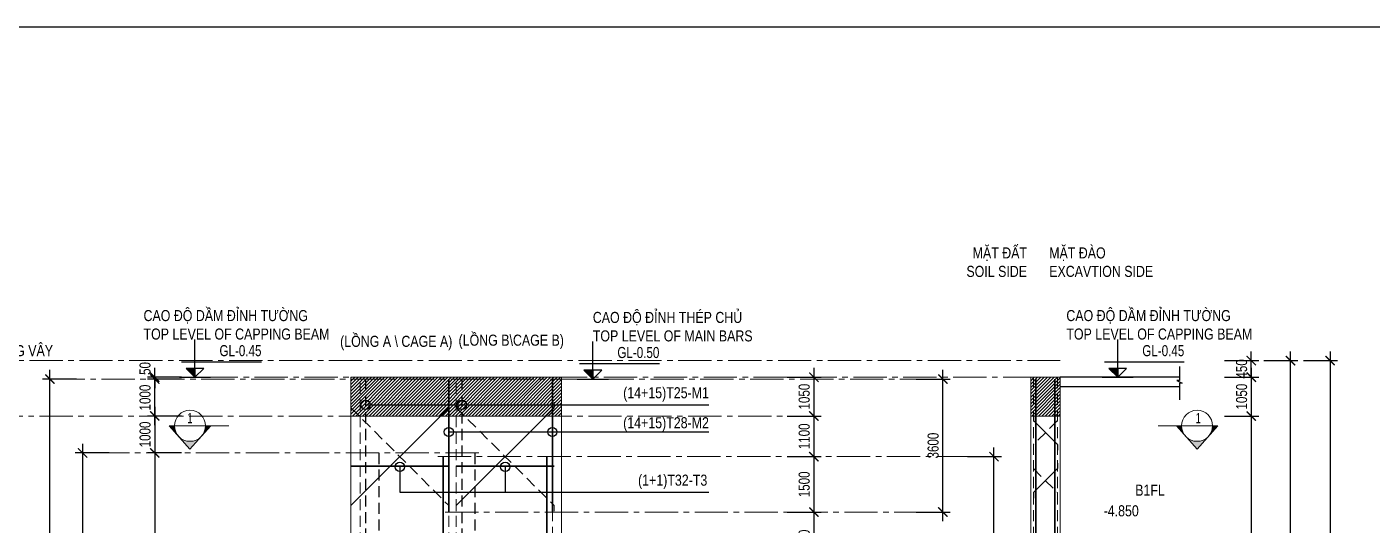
# Model space of a CAD drawing. Header units: millimetres. Extents: x 2746337 to 7547699, y -363432 to 15720.
# Drawn here: x 2764672 to 2801061, y -101607 to -88114 of the extents above; entities that cross this region are included whole.
import ezdxf
from ezdxf.enums import TextEntityAlignment as Align

# ---------------------------------------------------------------- set-up
doc = ezdxf.new("R2010")
doc.units = ezdxf.units.MM
doc.header["$LTSCALE"] = 1200
doc.header["$PDMODE"] = 3
doc.linetypes.add('CENTER2', pattern=[1.125, 0.75, -0.125, 0.125, -0.125])
doc.linetypes.add('HIDDEN', pattern=[0.375, 0.25, -0.125])
for name, color, linetype, lineweight in [('1', 9, 'Continuous', 13), ('BOUND', 3, 'Continuous', 20), ('C1CO', 4, 'Continuous', 35), ('CODE', 3, 'Continuous', 15), ('ENOTE', 2, 'Continuous', 15), ('Grid line', 160, 'CENTER2', 5), ('HIDE', 8, 'HIDDEN', 13), ('K-THUOC', 1, 'Continuous', 18), ('LEADER', 8, 'Continuous', 9), ('S-Beam - Cont', 60, 'Continuous', 25), ('T1CO', 4, 'Continuous', 20), ('T1HI', 4, 'HIDDEN', 13), ('T2CO', 4, 'Continuous', 30), ('T2HI', 4, 'HIDDEN', 13), ('TCCO', 4, 'Continuous', 35), ('TCHI', 4, 'HIDDEN', 30), ('TEXTMA', 2, 'Continuous', 13), ('TEXTVN', 2, 'Continuous', 20)]:
    doc.layers.add(name, color=color, linetype=linetype, lineweight=lineweight)
for name, color, linetype in [('CDC.02.DIM', 1, 'Continuous'), ('CDC.06.TEXT', 2, 'Continuous'), ('CDC.10.HATCH', 251, 'Continuous'), ('Q-Dim-line', 75, 'Continuous')]:
    doc.layers.add(name, color=color, linetype=linetype)
doc.styles.add('DB_Arial', font='arial.ttf', dxfattribs={"width": 0.8})
doc.styles.add('SMTEXT', font='arial.ttf', dxfattribs={"width": 0.75})
doc.styles.add('TEXTVN', font='VHELVCN.TTF', dxfattribs={"width": 0.8})
doc.dimstyles.new('BSV1-100', dxfattribs={"dimtxt": 300, "dimasz": 250, "dimexe": 200, "dimexo": 0, "dimgap": 108, "dimtad": 1, "dimdec": 0, "dimdsep": 46, "dimtxsty": 'SMTEXT', "dimblk": 'ARCHTICK', "dimcen": 100, "dimdle": 250, "dimclrd": 256, "dimclre": 256, "dimclrt": 1, "dimadec": 0, "dimazin": 0, "dimtfac": 1, "dimtdec": 0, "dimtix": 1, "dimtmove": 2, "dimatfit": 3, "dimfxl": 720, "dimfxlon": 1, "dimtolj": 1, "dimtzin": 0, "dimarcsym": 0})
doc.dimstyles.new('BSV25', dxfattribs={"dimtxt": 300, "dimasz": 250, "dimexe": 200, "dimexo": 0, "dimgap": 108, "dimtad": 1, "dimdec": 0, "dimlfac": 0.25, "dimdsep": 46, "dimtxsty": 'SMTEXT', "dimblk": 'ARCHTICK', "dimcen": 100, "dimdle": 250, "dimclrd": 256, "dimclre": 256, "dimclrt": 2, "dimadec": 0, "dimazin": 0, "dimtfac": 1, "dimtdec": 0, "dimtix": 1, "dimtmove": 2, "dimatfit": 3, "dimfxl": 800, "dimfxlon": 1, "dimtolj": 1, "dimtzin": 0, "dimarcsym": 0})

# ---------------------------------------------------------------- blocks, each defined once
blk = doc.blocks.new('SIGSEC')
at = {"layer": '1', "lineweight": 9}
h = blk.add_hatch(color=256, dxfattribs=at)
h.dxf.hatch_style = 1
h.paths.add_polyline_path([(-420, 0), (-560, 0), (-315, -278, -0.182676)])
h = blk.add_hatch(color=256, dxfattribs=at)
h.dxf.hatch_style = 1
h.paths.add_polyline_path([(560, 0), (420, 0, -0.182676), (315, -278)])
h = blk.add_hatch(color=256, dxfattribs=at)
h.dxf.hatch_style = 1
h.paths.add_polyline_path([(315, -278, -0.451416), (-315, -278), (0, -635)])
at = {"layer": '1', "lineweight": 9, "elevation": 0}
blk.add_lwpolyline([(1050, 0), (-560, 0), (0, -635), (560, 0)], dxfattribs=at)
at = {"layer": '1', "lineweight": 9}
blk.add_circle((0, 0), 420, dxfattribs=at)
at = {"layer": 'BOUND', "lineweight": 9, "style": 'TEXTVN', "width": 0.8}
blk.add_attdef('SEC', text='', height=280, dxfattribs=at).set_placement((0, 210, 0), align=Align.MIDDLE_CENTER)
blk = doc.blocks.new('tag_cd')
at = {"layer": 'CDC.10.HATCH'}
blk.add_hatch(color=256, dxfattribs=at).paths.add_polyline_path([(180, 240), (420, 0), (420, 240)])
at = {"layer": 'CDC.02.DIM'}
for points in [[(420, 240), (420, 0), (660, 240), (180, 240), (420, 0), (420, 1020)], [(60, 420), (2220, 420)], [(0, 0), (840, 0)]]:
    blk.add_lwpolyline(points, dxfattribs=at)
at = {"layer": 'CDC.06.TEXT', "ltscale": 0.5, "style": 'SMTEXT', "width": 0.75}
blk.add_attdef('CD', text='', height=300, dxfattribs=at).set_placement((2220, 570), align=Align.RIGHT)
blk = doc.blocks.new('_ArchTick')
at = {"color": 0, "linetype": 'ByBlock', "const_width": 0.15}
blk.add_lwpolyline([(-0.5, -0.5), (0.5, 0.5)], dxfattribs=at)
blk = doc.blocks.new('*D958')
at = {"layer": 'Defpoints', "color": 0, "transparency": 16777216}
for p in [(2759035, -97152), (2758473, -102002), (2793586, -102002)]:
    blk.add_point(p, dxfattribs=at)
at = {"layer": 'K-THUOC', "lineweight": -2, "transparency": 16777216}
for p, q in [((2759035, -97152), (2758273, -97152)), ((2758473, -96902), (2758473, -102252)), ((2759193, -102002), (2758273, -102002))]:
    blk.add_line(p, q, dxfattribs=at)
at = {"layer": 'K-THUOC', "lineweight": -2, "transparency": 16777216, "xscale": 250, "yscale": 250, "zscale": 250}
for p, rotation in [((2758473, -97152), 90), ((2758473, -102002), 270)]:
    blk.add_blockref('_ArchTick', p, dxfattribs=dict(at, rotation=rotation))
at = {"layer": 'K-THUOC', "color": 1, "transparency": 16777216, "insert": (2758212, -99577), "char_height": 300, "attachment_point": 5, "rotation": 90, "style": 'SMTEXT'}
blk.add_mtext('\\A1;4850', dxfattribs=at)
blk = doc.blocks.new('*D961')
at = {"layer": 'Defpoints', "color": 0, "transparency": 16777216}
for p in [(2779136, -97602), (2779136, -98652), (2785961, -98652)]:
    blk.add_point(p, dxfattribs=at)
at = {"layer": 'K-THUOC', "lineweight": -2, "transparency": 16777216}
for p, q in [((2785961, -97352), (2785961, -98902)), ((2785241, -97602), (2786161, -97602)), ((2785241, -98652), (2786161, -98652))]:
    blk.add_line(p, q, dxfattribs=at)
at = {"layer": 'K-THUOC', "lineweight": -2, "transparency": 16777216, "xscale": 250, "yscale": 250, "zscale": 250}
for p, rotation in [((2785961, -97602), 90), ((2785961, -98652), 270)]:
    blk.add_blockref('_ArchTick', p, dxfattribs=dict(at, rotation=rotation))
at = {"layer": 'K-THUOC', "color": 1, "transparency": 16777216, "insert": (2785700, -98127), "char_height": 300, "attachment_point": 5, "rotation": 90, "style": 'SMTEXT'}
blk.add_mtext('\\A1;1050', dxfattribs=at)
blk = doc.blocks.new('*D962')
at = {"layer": 'Defpoints', "color": 0, "transparency": 16777216}
for p in [(2779136, -99753), (2779136, -101253), (2785961, -101253)]:
    blk.add_point(p, dxfattribs=at)
at = {"layer": 'K-THUOC', "lineweight": -2, "transparency": 16777216}
for p, q in [((2785961, -99503), (2785961, -101503)), ((2785241, -99753), (2786161, -99753)), ((2785241, -101253), (2786161, -101253))]:
    blk.add_line(p, q, dxfattribs=at)
at = {"layer": 'K-THUOC', "lineweight": -2, "transparency": 16777216, "xscale": 250, "yscale": 250, "zscale": 250}
for p, rotation in [((2785961, -99753), 90), ((2785961, -101253), 270)]:
    blk.add_blockref('_ArchTick', p, dxfattribs=dict(at, rotation=rotation))
at = {"layer": 'K-THUOC', "color": 1, "transparency": 16777216, "insert": (2785700, -100503), "char_height": 300, "attachment_point": 5, "rotation": 90, "style": 'SMTEXT'}
blk.add_mtext('\\A1;1500', dxfattribs=at)
blk = doc.blocks.new('*D963')
at = {"layer": 'Defpoints', "color": 0, "transparency": 16777216}
for p in [(2779136, -101253), (2778336, -102903), (2785961, -102903)]:
    blk.add_point(p, dxfattribs=at)
at = {"layer": 'K-THUOC', "lineweight": -2, "transparency": 16777216}
for p, q in [((2785961, -101003), (2785961, -103153)), ((2785241, -101253), (2786161, -101253)), ((2785241, -102903), (2786161, -102903))]:
    blk.add_line(p, q, dxfattribs=at)
at = {"layer": 'K-THUOC', "lineweight": -2, "transparency": 16777216, "xscale": 250, "yscale": 250, "zscale": 250}
for p, rotation in [((2785961, -101253), 90), ((2785961, -102903), 270)]:
    blk.add_blockref('_ArchTick', p, dxfattribs=dict(at, rotation=rotation))
at = {"layer": 'K-THUOC', "color": 1, "transparency": 16777216, "insert": (2785700, -102078), "char_height": 300, "attachment_point": 5, "rotation": 90, "style": 'SMTEXT'}
blk.add_mtext('\\A1;1650', dxfattribs=at)
blk = doc.blocks.new('*D973')
at = {"layer": 'Defpoints', "color": 0, "transparency": 16777216}
for p in [(2779703, -99753), (2790833, -99753), (2779703, -108753)]:
    blk.add_point(p, dxfattribs=at)
at = {"layer": 'K-THUOC', "lineweight": -2, "transparency": 16777216}
for p, q in [((2790833, -109003), (2790833, -99503)), ((2790113, -99753), (2791033, -99753)), ((2790113, -108753), (2791033, -108753))]:
    blk.add_line(p, q, dxfattribs=at)
at = {"layer": 'K-THUOC', "lineweight": -2, "transparency": 16777216, "xscale": 250, "yscale": 250, "zscale": 250}
for p, rotation in [((2790833, -99753), 90), ((2790833, -108753), 270)]:
    blk.add_blockref('_ArchTick', p, dxfattribs=dict(at, rotation=rotation))
at = {"layer": 'K-THUOC', "color": 1, "transparency": 16777216, "insert": (2790571, -104253), "char_height": 300, "attachment_point": 5, "rotation": 90, "style": 'SMTEXT'}
blk.add_mtext('\\A1;9000', dxfattribs=at)
blk = doc.blocks.new('*D974')
at = {"layer": 'Defpoints', "color": 0, "transparency": 16777216}
for p in [(2778786, -97652), (2789449, -97652), (2778786, -101253)]:
    blk.add_point(p, dxfattribs=at)
at = {"layer": 'K-THUOC', "lineweight": -2, "transparency": 16777216}
for p, q in [((2789449, -101503), (2789449, -97402)), ((2788729, -97652), (2789649, -97652)), ((2788729, -101253), (2789649, -101253))]:
    blk.add_line(p, q, dxfattribs=at)
at = {"layer": 'K-THUOC', "lineweight": -2, "transparency": 16777216, "xscale": 250, "yscale": 250, "zscale": 250}
for p, rotation in [((2789449, -97652), 90), ((2789449, -101253), 270)]:
    blk.add_blockref('_ArchTick', p, dxfattribs=dict(at, rotation=rotation))
at = {"layer": 'K-THUOC', "color": 1, "transparency": 16777216, "insert": (2789188, -99453), "char_height": 300, "attachment_point": 5, "rotation": 90, "style": 'SMTEXT'}
blk.add_mtext('\\A1;3600', dxfattribs=at)
blk = doc.blocks.new('*D977')
at = {"layer": 'Defpoints', "color": 0, "transparency": 16777216}
for p in [(2768130, -97652), (2773436, -97652), (2773436, -98652)]:
    blk.add_point(p, dxfattribs=at)
at = {"layer": 'K-THUOC', "lineweight": -2, "transparency": 16777216}
for p, q in [((2768130, -98902), (2768130, -97402)), ((2768850, -97652), (2767930, -97652)), ((2768850, -98652), (2767930, -98652))]:
    blk.add_line(p, q, dxfattribs=at)
at = {"layer": 'K-THUOC', "lineweight": -2, "transparency": 16777216, "xscale": 250, "yscale": 250, "zscale": 250}
for p, rotation in [((2768130, -97652), 90), ((2768130, -98652), 270)]:
    blk.add_blockref('_ArchTick', p, dxfattribs=dict(at, rotation=rotation))
at = {"layer": 'K-THUOC', "color": 1, "transparency": 16777216, "insert": (2767869, -98152), "char_height": 300, "attachment_point": 5, "rotation": 90, "style": 'SMTEXT'}
blk.add_mtext('\\A1;1000', dxfattribs=at)
blk = doc.blocks.new('*D978')
at = {"layer": 'Defpoints', "color": 0, "transparency": 16777216}
for p in [(2773436, -99652), (2768130, -105502), (2773436, -105502)]:
    blk.add_point(p, dxfattribs=at)
at = {"layer": 'K-THUOC', "lineweight": -2, "transparency": 16777216}
for p, q in [((2768850, -99652), (2767930, -99652)), ((2768130, -99402), (2768130, -105752)), ((2768850, -105502), (2767930, -105502))]:
    blk.add_line(p, q, dxfattribs=at)
at = {"layer": 'K-THUOC', "lineweight": -2, "transparency": 16777216, "xscale": 250, "yscale": 250, "zscale": 250}
for p, rotation in [((2768130, -99652), 90), ((2768130, -105502), 270)]:
    blk.add_blockref('_ArchTick', p, dxfattribs=dict(at, rotation=rotation))
at = {"layer": 'K-THUOC', "color": 1, "transparency": 16777216, "insert": (2767869, -102577), "char_height": 300, "attachment_point": 5, "rotation": 90, "style": 'SMTEXT'}
blk.add_mtext('\\A1;5850', dxfattribs=at)
blk = doc.blocks.new('*D985')
at = {"layer": 'Defpoints', "color": 0, "transparency": 16777216}
for p in [(2765293, -97652), (2773786, -97652), (2773786, -108403)]:
    blk.add_point(p, dxfattribs=at)
at = {"layer": 'K-THUOC', "lineweight": -2, "transparency": 16777216}
for p, q in [((2765293, -108653), (2765293, -97402)), ((2766013, -97652), (2765093, -97652)), ((2766013, -108403), (2765093, -108403))]:
    blk.add_line(p, q, dxfattribs=at)
at = {"layer": 'K-THUOC', "lineweight": -2, "transparency": 16777216, "xscale": 250, "yscale": 250, "zscale": 250}
for p, rotation in [((2765293, -97652), 90), ((2765293, -108403), 270)]:
    blk.add_blockref('_ArchTick', p, dxfattribs=dict(at, rotation=rotation))
at = {"layer": 'K-THUOC', "color": 1, "transparency": 16777216, "insert": (2765032, -103028), "char_height": 300, "attachment_point": 5, "rotation": 90, "style": 'SMTEXT'}
blk.add_mtext('\\A1;10750', dxfattribs=at)
blk = doc.blocks.new('*D986')
at = {"layer": 'Defpoints', "color": 0, "transparency": 16777216}
for p in [(2774036, -99652), (2766178, -105502), (2774036, -105502)]:
    blk.add_point(p, dxfattribs=at)
at = {"layer": 'K-THUOC', "lineweight": -2, "transparency": 16777216}
for p, q in [((2766898, -99652), (2765978, -99652)), ((2766178, -99402), (2766178, -105752)), ((2766898, -105502), (2765978, -105502))]:
    blk.add_line(p, q, dxfattribs=at)
at = {"layer": 'K-THUOC', "lineweight": -2, "transparency": 16777216, "xscale": 250, "yscale": 250, "zscale": 250}
for p, rotation in [((2766178, -99652), 90), ((2766178, -105502), 270)]:
    blk.add_blockref('_ArchTick', p, dxfattribs=dict(at, rotation=rotation))
at = {"layer": 'K-THUOC', "color": 1, "transparency": 16777216, "insert": (2765917, -102577), "char_height": 300, "attachment_point": 5, "rotation": 90, "style": 'SMTEXT'}
blk.add_mtext('\\A1;5850', dxfattribs=at)
blk = doc.blocks.new('*D990')
at = {"layer": 'Defpoints', "color": 0, "transparency": 16777216}
for p in [(2779136, -98652), (2779136, -99753), (2785961, -99753)]:
    blk.add_point(p, dxfattribs=at)
at = {"layer": 'K-THUOC', "lineweight": -2, "transparency": 16777216}
for p, q in [((2785961, -98402), (2785961, -100003)), ((2785241, -98652), (2786161, -98652)), ((2785241, -99753), (2786161, -99753))]:
    blk.add_line(p, q, dxfattribs=at)
at = {"layer": 'K-THUOC', "lineweight": -2, "transparency": 16777216, "xscale": 250, "yscale": 250, "zscale": 250}
for p, rotation in [((2785961, -98652), 90), ((2785961, -99753), 270)]:
    blk.add_blockref('_ArchTick', p, dxfattribs=dict(at, rotation=rotation))
at = {"layer": 'K-THUOC', "color": 1, "transparency": 16777216, "insert": (2785700, -99203), "char_height": 300, "attachment_point": 5, "rotation": 90, "style": 'SMTEXT'}
blk.add_mtext('\\A1;1100', dxfattribs=at)
blk = doc.blocks.new('*D991')
at = {"layer": 'Defpoints', "color": 0, "transparency": 16777216}
for p in [(2773436, -98652), (2768130, -99652), (2773436, -99652)]:
    blk.add_point(p, dxfattribs=at)
at = {"layer": 'K-THUOC', "lineweight": -2, "transparency": 16777216}
for p, q in [((2768130, -98402), (2768130, -99902)), ((2768850, -98652), (2767930, -98652)), ((2768850, -99652), (2767930, -99652))]:
    blk.add_line(p, q, dxfattribs=at)
at = {"layer": 'K-THUOC', "lineweight": -2, "transparency": 16777216, "xscale": 250, "yscale": 250, "zscale": 250}
for p, rotation in [((2768130, -98652), 90), ((2768130, -99652), 270)]:
    blk.add_blockref('_ArchTick', p, dxfattribs=dict(at, rotation=rotation))
at = {"layer": 'K-THUOC', "color": 1, "transparency": 16777216, "insert": (2767869, -99152), "char_height": 300, "attachment_point": 5, "rotation": 90, "style": 'SMTEXT'}
blk.add_mtext('\\A1;1000', dxfattribs=at)
blk = doc.blocks.new('*D992')
at = {"layer": 'Defpoints', "color": 0, "transparency": 16777216}
for p in [(2792625, -97152), (2797793, -97152), (2792625, -97602)]:
    blk.add_point(p, dxfattribs=at)
at = {"layer": 'K-THUOC', "lineweight": -2, "transparency": 16777216}
for p, q in [((2797073, -97152), (2797993, -97152)), ((2797793, -97152), (2797793, -96902)), ((2797793, -97602), (2797793, -97152)), ((2797073, -97602), (2797993, -97602)), ((2797793, -97602), (2797793, -97852))]:
    blk.add_line(p, q, dxfattribs=at)
at = {"layer": 'K-THUOC', "lineweight": -2, "transparency": 16777216, "xscale": 250, "yscale": 250, "zscale": 250}
for p, rotation in [((2797793, -97152), 270), ((2797793, -97602), 90)]:
    blk.add_blockref('_ArchTick', p, dxfattribs=dict(at, rotation=rotation))
at = {"layer": 'K-THUOC', "color": 1, "transparency": 16777216, "insert": (2797532, -97377), "char_height": 300, "attachment_point": 5, "rotation": 90, "style": 'SMTEXT'}
blk.add_mtext('\\A1;450', dxfattribs=at)
blk = doc.blocks.new('*D993')
at = {"layer": 'Defpoints', "color": 0, "transparency": 16777216}
for p in [(2792625, -97602), (2792625, -98652), (2797793, -98652)]:
    blk.add_point(p, dxfattribs=at)
at = {"layer": 'K-THUOC', "lineweight": -2, "transparency": 16777216}
for p, q in [((2797793, -97352), (2797793, -98902)), ((2797073, -97602), (2797993, -97602)), ((2797073, -98652), (2797993, -98652))]:
    blk.add_line(p, q, dxfattribs=at)
at = {"layer": 'K-THUOC', "lineweight": -2, "transparency": 16777216, "xscale": 250, "yscale": 250, "zscale": 250}
for p, rotation in [((2797793, -97602), 90), ((2797793, -98652), 270)]:
    blk.add_blockref('_ArchTick', p, dxfattribs=dict(at, rotation=rotation))
at = {"layer": 'K-THUOC', "color": 1, "transparency": 16777216, "insert": (2797532, -98127), "char_height": 300, "attachment_point": 5, "rotation": 90, "style": 'SMTEXT'}
blk.add_mtext('\\A1;1050', dxfattribs=at)
blk = doc.blocks.new('*D994')
at = {"layer": 'Defpoints', "color": 0, "transparency": 16777216}
for p in [(2792625, -98652), (2786929, -123152), (2797793, -123152)]:
    blk.add_point(p, dxfattribs=at)
at = {"layer": 'K-THUOC', "lineweight": -2, "transparency": 16777216}
for p, q in [((2797793, -98402), (2797793, -123402)), ((2797073, -98652), (2797993, -98652)), ((2797073, -123152), (2797993, -123152))]:
    blk.add_line(p, q, dxfattribs=at)
at = {"layer": 'K-THUOC', "lineweight": -2, "transparency": 16777216, "xscale": 250, "yscale": 250, "zscale": 250}
for p, rotation in [((2797793, -98652), 90), ((2797793, -123152), 270)]:
    blk.add_blockref('_ArchTick', p, dxfattribs=dict(at, rotation=rotation))
at = {"layer": 'K-THUOC', "color": 1, "transparency": 16777216, "insert": (2797532, -110902), "char_height": 300, "attachment_point": 5, "rotation": 90, "style": 'SMTEXT'}
blk.add_mtext('\\A1;24500', dxfattribs=at)
blk = doc.blocks.new('*D996')
at = {"layer": 'Defpoints', "color": 0, "transparency": 16777216}
for p in [(2791825, -97152), (2798854, -97152), (2786929, -123152)]:
    blk.add_point(p, dxfattribs=at)
at = {"layer": 'K-THUOC', "lineweight": -2, "transparency": 16777216}
for p, q in [((2798134, -97152), (2799054, -97152)), ((2798854, -123402), (2798854, -96902)), ((2798134, -123152), (2799054, -123152))]:
    blk.add_line(p, q, dxfattribs=at)
at = {"layer": 'K-THUOC', "lineweight": -2, "transparency": 16777216, "xscale": 250, "yscale": 250, "zscale": 250}
for p, rotation in [((2798854, -97152), 90), ((2798854, -123152), 270)]:
    blk.add_blockref('_ArchTick', p, dxfattribs=dict(at, rotation=rotation))
at = {"layer": 'K-THUOC', "color": 1, "transparency": 16777216, "insert": (2798593, -110152), "char_height": 300, "attachment_point": 5, "rotation": 90, "style": 'SMTEXT'}
blk.add_mtext('\\A1;26000', dxfattribs=at)
blk = doc.blocks.new('*D997')
at = {"layer": 'Defpoints', "color": 0, "transparency": 16777216}
for p in [(2791825, -97152), (2791825, -142152), (2799926, -142152)]:
    blk.add_point(p, dxfattribs=at)
at = {"layer": 'K-THUOC', "lineweight": -2, "transparency": 16777216}
for p, q in [((2799206, -97152), (2800126, -97152)), ((2799926, -96902), (2799926, -142402)), ((2799206, -142152), (2800126, -142152))]:
    blk.add_line(p, q, dxfattribs=at)
at = {"layer": 'K-THUOC', "lineweight": -2, "transparency": 16777216, "xscale": 250, "yscale": 250, "zscale": 250}
for p, rotation in [((2799926, -97152), 90), ((2799926, -142152), 270)]:
    blk.add_blockref('_ArchTick', p, dxfattribs=dict(at, rotation=rotation))
at = {"layer": 'K-THUOC', "color": 1, "transparency": 16777216, "insert": (2799665, -119652), "char_height": 300, "attachment_point": 5, "rotation": 90, "style": 'SMTEXT'}
blk.add_mtext('\\A1;45000', dxfattribs=at)
blk = doc.blocks.new('Thep lop 1')
at = {"layer": 'C1CO'}
for p, q in [((2538851, -500), (2538851, -4100)), ((2538701, -2600), (2538701, -11600)), ((2538851, -9800), (2538851, -21500)), ((2538651, -20150), (2538651, -26000))]:
    blk.add_line(p, q, dxfattribs=at)
at = {"layer": 'TCCO'}
blk.add_line((2538554, -9800), (2538554, -18800), dxfattribs=at)
blk = doc.blocks.new('thep pj')
at = {"layer": 'TCHI', "linetype": 'HIDDEN'}
for p, q in [((2536651, -500), (2536651, -11250)), ((2536501, -9800), (2536501, -21500)), ((2536651, -20150), (2536651, -26000))]:
    blk.add_line(p, q, dxfattribs=at)
at = {"layer": 'TCHI', "color": 6, "linetype": 'HIDDEN'}
for p, q in [((2537005, -2500), (2537005, -8350)), ((2536961, -14200), (2536961, -20050))]:
    blk.add_line(p, q, dxfattribs=at)
blk = doc.blocks.new('*D1000')
at = {"layer": 'Defpoints', "color": 0, "transparency": 16777216}
for p in [(2768130, -97602), (2773436, -97602), (2773436, -97652)]:
    blk.add_point(p, dxfattribs=at)
at = {"layer": 'K-THUOC', "lineweight": -2, "transparency": 16777216}
for p, q in [((2768130, -97602), (2768130, -97352)), ((2768850, -97602), (2767930, -97602)), ((2768850, -97652), (2767930, -97652)), ((2768130, -97652), (2768130, -97602)), ((2768130, -97652), (2768130, -97902))]:
    blk.add_line(p, q, dxfattribs=at)
at = {"layer": 'K-THUOC', "lineweight": -2, "transparency": 16777216, "xscale": 250, "yscale": 250, "zscale": 250}
for p, rotation in [((2768130, -97602), 270), ((2768130, -97652), 90)]:
    blk.add_blockref('_ArchTick', p, dxfattribs=dict(at, rotation=rotation))
at = {"layer": 'K-THUOC', "color": 1, "transparency": 16777216, "insert": (2767869, -97365), "char_height": 300, "attachment_point": 5, "rotation": 90, "style": 'SMTEXT'}
blk.add_mtext('\\A1;50', dxfattribs=at)

msp = doc.modelspace()

# ---------------------------------------------------------------- hatches: boundary and pattern name
at = {"layer": 'CDC.10.HATCH'}
h = msp.add_hatch(dxfattribs=at)
h.set_pattern_fill('ANSI31', color=256, scale=20)
h.set_pattern_definition([(45, (3721.515, -20770.585), (-44.9012806, 44.9012806), [])])
h.paths.add_polyline_path([(2773435.9, -98652.4), (2779135.9, -98652.4), (2779135.9, -97602.4), (2773435.9, -97602.4)])
h = msp.add_hatch(dxfattribs=at)
h.set_pattern_fill('ANSI31', color=256, scale=20)
h.set_pattern_definition([(45, (4967.7, -107858.686), (-44.9012806, 44.9012806), [])])
h.paths.add_polyline_path([(2791825.4, -98652.4), (2792625.4, -98652.4), (2792625.4, -97602.4), (2791825.4, -97602.4)])

# ---------------------------------------------------------------- linework, layer by layer
msp.add_lwpolyline([(2746337, -88114), (2839854.3, -88114), (2839854.3, -165266.4), (2746337, -165266.4)], close=True)
at = {"layer": 'BOUND'}
for points in [[(2773435.9, -98652.4), (2779135.9, -98652.4), (2779135.9, -97602.4), (2773435.9, -97602.4)], [(2791825.4, -142152.4), (2792625.4, -142152.4), (2792625.4, -97602.4), (2791825.4, -97602.4)], [(2791825.4, -98652.4), (2792625.4, -98652.4), (2792625.4, -97602.4), (2791825.4, -97602.4)], [(2773435.9, -142152.4), (2779135.9, -142152.4), (2779135.9, -98652.4), (2773435.9, -98652.4)]]:
    msp.add_lwpolyline(points, close=True, dxfattribs=at)
at = {"layer": 'BOUND', "lineweight": 20}
msp.add_lwpolyline([(2792625.4, -101502.4), (2792625.4, -97602.4), (2791825.4, -97602.4), (2791825.4, -142152.4), (2792625.4, -142152.4), (2792625.4, -116702.4)], dxfattribs=at)
at = {"layer": 'C1CO', "color": 6}
for p, q in [((2791967.8, -97652.4), (2791967.8, -123152.4)), ((2792483, -97652.4), (2792483, -123152.4))]:
    msp.add_line(p, q, dxfattribs=at)
at = {"layer": 'C1CO'}
for p, q in [((2773435.9, -100014.2), (2776085.9, -100014.2)), ((2776285.9, -100014.2), (2778935.9, -100014.2))]:
    msp.add_line(p, q, dxfattribs=at)
at = {"layer": 'CODE'}
msp.add_lwpolyline([(2793275, -102002.4, 0, 0, 0), (2794349, -102002.4, 0, 0, 0), (2793812, -102002.4, 0, 660, 0), (2793812, -101672.4, 0, 0, 0), (2793812, -101472.4, 0, 0, 0), (2794812, -101472.4, 0, 0, 0)], format="xyseb", dxfattribs=at)
at = {"layer": 'Grid line', "color": 2}
msp.add_line((2755291.6, -97152.4), (2792625.4, -97152.4), dxfattribs=at)
at = {"layer": 'Grid line'}
for p, q in [((2786160.8, -98652.4), (2759953.8, -98652.4)), ((2776895.2, -99652.4), (2765978.3, -99652)), ((2775785.9, -99752.7), (2791032.6, -99752.7)), ((2775985.9, -101252.7), (2789648.9, -101252.7))]:
    msp.add_line(p, q, dxfattribs=at)
for points in [[(2789188.9, -97652.4), (2765780.7, -97652.4)], [(2768130.1, -97602.4), (2791825.4, -97602.4)]]:
    msp.add_lwpolyline(points, dxfattribs=at)
at = {"layer": 'HIDE'}
for p, q in [((2773685.9, -142152.4), (2773685.9, -97602.4)), ((2776085.9, -142152.4), (2776085.9, -97602.4)), ((2776285.9, -142152.4), (2776285.9, -97602.4)), ((2778885.9, -97602.4), (2778885.9, -142152.4)), ((2791900.4, -97602.4), (2791900.4, -141952.4)), ((2792550.4, -97602.4), (2792550.4, -141952.4))]:
    msp.add_line(p, q, dxfattribs=at)
at = {"layer": 'LEADER', "lineweight": 20}
for points in [[(2789226.6, -95085.5, 0, 150, 0), (2789726.6, -95085.5, 0, 0, 0), (2791726.6, -95085.5, 0, 0, 0)], [(2794826.6, -95085.5, 0, 150, 0), (2794326.6, -95085.5, 0, 0, 0), (2792326.6, -95085.5, 0, 0, 0)]]:
    msp.add_lwpolyline(points, format="xyseb", dxfattribs=at)
at = {"layer": 'Q-Dim-line'}
msp.add_lwpolyline([(2795849, -97311.7), (2795849, -97692.7), (2795781.9, -97692.7), (2795920.6, -97763.4), (2795849, -97763.4), (2795849, -98210.5)], dxfattribs=at)
at = {"layer": 'S-Beam - Cont'}
for points in [[(2795842.1, -97602.4), (2794148.8, -97602.4), (2794148.8, -97602.4), (2792625.4, -97602.4)], [(2792625.4, -97852.4), (2794398.8, -97852.4), (2794398.8, -97852.4), (2795842.1, -97852.4)]]:
    msp.add_lwpolyline(points, dxfattribs=at)
at = {"layer": 'T1CO'}
for points in [[(2776085.9, -98277.4), (2776085.9, -98427.4), (2773435.9, -101077.4), (2773435.9, -101227.4)], [(2778935.9, -98277.4), (2778935.9, -98427.4), (2776285.9, -101077.4), (2776285.9, -101227.4)]]:
    msp.add_lwpolyline(points, dxfattribs=at)
at = {"layer": 'T1HI'}
for points in [[(2773435.9, -98277.4), (2773435.9, -98427.4), (2776085.9, -101077.4), (2776085.9, -101227.4)], [(2776285.9, -98277.4), (2776285.9, -98427.4), (2778935.9, -101077.4), (2778935.9, -101227.4)]]:
    msp.add_lwpolyline(points, dxfattribs=at)
at = {"layer": 'T2CO'}
for points in [[(2791900.4, -98627.4), (2791900.4, -98777.4), (2792550.4, -99427.4), (2792550.4, -99577.4)], [(2792550.4, -99927.4), (2792550.4, -100077.4), (2791900.4, -100727.4), (2791900.4, -100877.4)]]:
    msp.add_lwpolyline(points, dxfattribs=at)
at = {"layer": 'T2HI'}
for points in [[(2792550.4, -98627.4), (2792550.4, -98777.4), (2791900.4, -99427.4), (2791900.4, -99577.4)], [(2791900.4, -99927.4), (2791900.4, -100077.4), (2792550.4, -100727.4), (2792550.4, -100877.4)]]:
    msp.add_lwpolyline(points, dxfattribs=at)

# ---------------------------------------------------------------- block references
at = {"layer": '1', "lineweight": 20}
msp.add_blockref('SIGSEC', (2769083.5, -98917.7), dxfattribs=at).add_auto_attribs({'SEC': '1'})
ref = msp.add_blockref('SIGSEC', (2796326.3, -98917.7), dxfattribs=dict(at, xscale=-1))
ref.add_attrib('SEC', '1', dxfattribs={"layer": 'BOUND', "lineweight": 9, "height": 280, "style": 'TEXTVN', "width": 0.8}).set_placement((2796360.4, -98707.7, 0), align=Align.MIDDLE_CENTER)
at = {"layer": 'ENOTE'}
for p, values in [((2768797.2, -97602.4), {'CD': 'GL-0.45'}), ((2779560.5, -97652.4), {'CD': 'GL-0.50'}), ((2793760.7, -97602.4), {'CD': 'GL-0.45'})]:
    msp.add_blockref('tag_cd', p, dxfattribs=at).add_auto_attribs(values)
at = {"layer": 'TEXTMA'}
for name, p in [('thep pj', (237184.8, -97152.4)), ('Thep lop 1', (237234.8, -97152.4)), ('thep pj', (239784.8, -97152.4)), ('Thep lop 1', (240034.8, -97152.4))]:
    msp.add_blockref(name, p, dxfattribs=at)

# ---------------------------------------------------------------- texts
at = {"layer": 'ENOTE', "style": 'DB_Arial', "width": 0.8}
msp.add_text('-4.850', height=300, dxfattribs=at).set_placement((2793799.3, -101369.3))
at = {"layer": 'TEXTMA', "style": 'DB_Arial', "width": 0.8}
for s, p in [('(14+15)T25-M1', (2783121.7, -98171.6)), ('(14+15)T28-M2', (2783121.7, -98984.3)), ('(1+1)T32-T3', (2783077.5, -100539.2))]:
    msp.add_text(s, height=300, rotation=360, dxfattribs=at).set_placement(p, align=Align.RIGHT)
at = {"layer": 'TEXTVN', "style": 'DB_Arial', "width": 0.8}
for s, p in [('MẶT ĐẤT', (2791726.6, -94385.5)), ('SOIL SIDE', (2791726.6, -94885.5))]:
    msp.add_text(s, height=300, dxfattribs=at).set_placement(p, align=Align.RIGHT)
for s, p in [('MẶT ĐÀO', (2792326.6, -94385.5)), ('EXCAVTION SIDE', (2792326.6, -94885.5)), ('CAO ĐỘ DẦM ĐỈNH TƯỜNG', (2767826.8, -96082.4)), ('CAO ĐỘ DẦM ĐỈNH TƯỜNG', (2792790.3, -96082.4)), ('CAO ĐỘ ĐỈNH THÉP CHỦ', (2779980.5, -96132.4)), ('TOP LEVEL OF CAPPING BEAM', (2767826.8, -96582.4)), ('TOP LEVEL OF MAIN BARS', (2779980.5, -96632.4)), ('TOP LEVEL OF CAPPING BEAM', (2792790.3, -96582.4)), ('CAO ĐỘ ĐỈNH TƯỜNG VÂY', (2761005.3, -97032.4)), ('B1FL', (2794652.7, -100810.2))]:
    msp.add_text(s, height=300, dxfattribs=at).set_placement(p)
for s, p in [('(LỒNG A \\ CAGE A)', (2773144.8, -96779.6)), ('(LỒNG B\\CAGE B)', (2776348.6, -96748.3))]:
    msp.add_text(s, height=300, rotation=360, dxfattribs=at).set_placement(p)

# ---------------------------------------------------------------- dimensions: what is measured, and where the dimension line sits
at = {"layer": 'K-THUOC'}
for base, p1, p2, picture, middle in [((2758472.8, -102002.4), (2759035.2, -97152.4), (2793585.9, -102002.4), '*D958', (2758211.6, -99577.4)), ((2798854.1, -97152.4), (2786928.8, -123152.4), (2791825.4, -97152.4), '*D996', (2798593, -110152.4)), ((2799926.1, -142152.4), (2791825.4, -97152.4), (2791825.4, -142152.4), '*D997', (2799664.9, -119652.4)), ((2797793.3, -97152.4), (2792625.4, -97602.4), (2792625.4, -97152.4), '*D992', (2797532.1, -97377.4)), ((2765292.9, -97652.4), (2773785.9, -108402.7), (2773785.9, -97652.4), '*D985', (2765031.8, -103027.5)), ((2768130.1, -97652.4), (2773435.9, -98652.4), (2773435.9, -97652.4), '*D977', (2767868.9, -98152.4)), ((2789448.9, -97652.4), (2778785.9, -101252.7), (2778785.9, -97652.4), '*D974', (2789187.6, -99452.5)), ((2785960.8, -98652.4), (2779135.9, -97602.4), (2779135.9, -98652.4), '*D961', (2785699.6, -98127.4)), ((2797793.3, -98652.4), (2792625.4, -97602.4), (2792625.4, -98652.4), '*D993', (2797532.1, -98127.4)), ((2768130.1, -99652.4), (2773435.9, -98652.4), (2773435.9, -99652.4), '*D991', (2767868.9, -99152.4)), ((2785960.8, -99752.7), (2779135.9, -98652.4), (2779135.9, -99752.7), '*D990', (2785699.6, -99202.5)), ((2797793.3, -123152.4), (2792625.4, -98652.4), (2786928.8, -123152.4), '*D994', (2797532.1, -110902.4)), ((2766178.3, -105502), (2774035.9, -99652), (2774035.9, -105502), '*D986', (2765917.1, -102577)), ((2768130.1, -105502.4), (2773435.9, -99652.4), (2773435.9, -105502.4), '*D978', (2767868.9, -102577.4)), ((2785960.8, -101252.7), (2779135.9, -99752.7), (2779135.9, -101252.7), '*D962', (2785699.6, -100502.7)), ((2790832.6, -99752.7), (2779702.9, -108752.7), (2779702.9, -99752.7), '*D973', (2790571.4, -104252.7)), ((2785960.8, -102902.7), (2779135.9, -101252.7), (2778335.9, -102902.7), '*D963', (2785699.6, -102077.7))]:
    dim = msp.add_linear_dim(base=base, p1=p1, p2=p2, angle=90, dimstyle='BSV1-100', dxfattribs=at)
    dim.commit()
    dim.dimension.update_dxf_attribs({"geometry": picture, "text_midpoint": middle})
dim = msp.add_linear_dim(base=(2768130.1, -97602.4), p1=(2773435.9, -97652.4), p2=(2773435.9, -97602.4), angle=90, dimstyle='BSV1-100', dxfattribs=at)
dim.commit()
dim.dimension.update_dxf_attribs({"geometry": '*D1000', "text_midpoint": (2767868.9, -97365.3), "dimtype": 160})

# ---------------------------------------------------------------- leaders
at = {"layer": 'LEADER'}
for points in [[(2773835.9, -98350.7), (2783121.7, -98350.7)], [(2776435.9, -98350.7), (2783121.7, -98350.7)], [(2776085.9, -99084.3), (2783121.7, -99084.3)], [(2778885.9, -99084.3), (2783121.7, -99084.3)], [(2774760.9, -100028.9), (2774760.9, -100710.8), (2783121.7, -100710.8)], [(2777610.9, -100028.9), (2777610.9, -100710.8), (2783121.7, -100710.8)]]:
    msp.add_leader(points, dimstyle='BSV25', override={"dimldrblk": 'Origin'}, dxfattribs=at)

doc.saveas('drawing.dxf')
